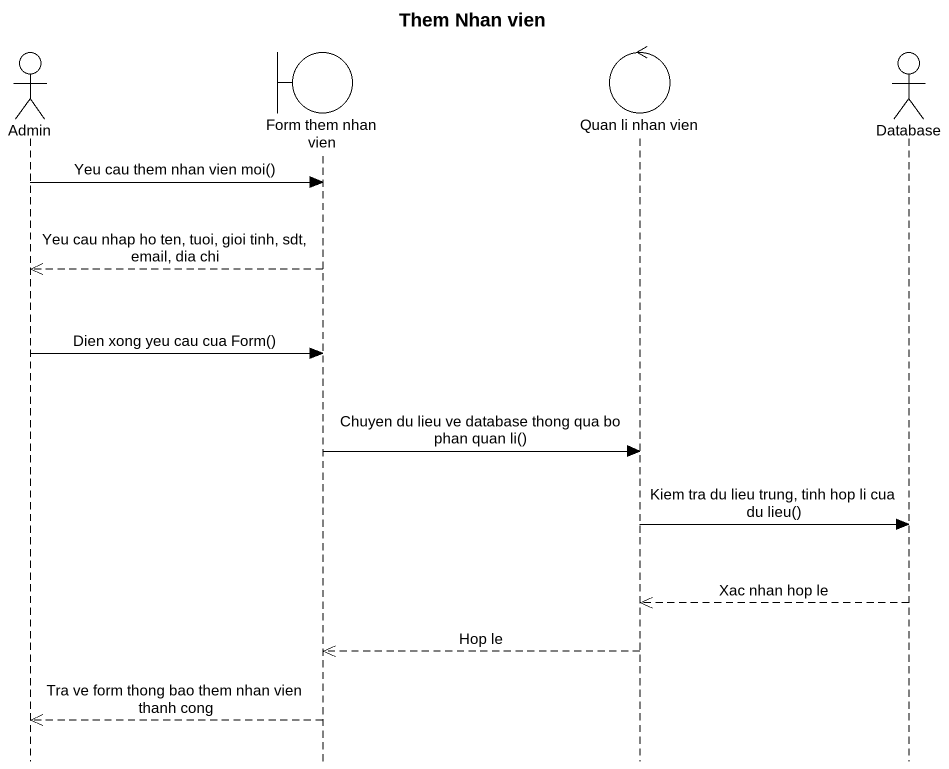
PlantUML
@startuml
title Them Nhan vien
hide footbox
actor Admin
boundary "Form them nhan vien" as Form_them_nhan_vien
control "Quan li nhan vien" as Quan_li_nhan_vien
actor "Database" as Database_

Admin -> Form_them_nhan_vien : Yeu cau them nhan vien moi()
Form_them_nhan_vien -->> Admin : Yeu cau nhap ho ten, tuoi, gioi tinh, sdt, email, dia chi
Admin -> Form_them_nhan_vien : Dien xong yeu cau cua Form()
Form_them_nhan_vien -> Quan_li_nhan_vien : Chuyen du lieu ve database thong qua bo phan quan li()
Quan_li_nhan_vien -> Database_ : Kiem tra du lieu trung, tinh hop li cua du lieu()
Database_ -->> Quan_li_nhan_vien : Xac nhan hop le
Quan_li_nhan_vien -->> Form_them_nhan_vien : Hop le
Form_them_nhan_vien -->> Admin : Tra ve form thong bao them nhan vien thanh cong
@enduml
